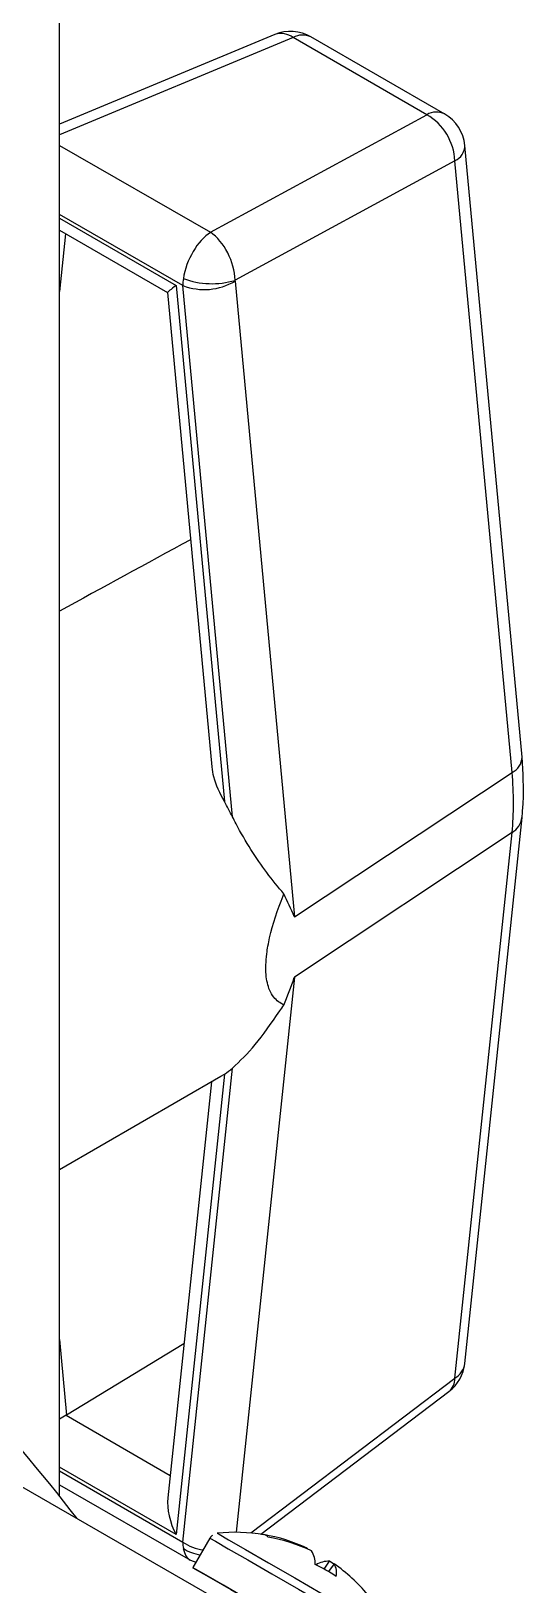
# Model space of a CAD drawing. Extents: x 11 to 120, y 2 to 94.
# Drawn here: x 24.289 to 25.045, y 77.095 to 79.481 of the extents above; entities that cross this region are included whole.
import ezdxf

# ---------------------------------------------------------------- set-up
doc = ezdxf.new("R2010")
doc.units = 0
doc.header["$MEASUREMENT"] = 0
doc.layers.add('OBJECT', color=7, linetype='CONTINUOUS')

msp = doc.modelspace()

# ---------------------------------------------------------------- linework, layer by layer
at = {"layer": 'OBJECT'}
for p, q in [((24.3324, 77.2312), (24.3324, 82.9713)), ((24.6631, 79.4761), (24.3324, 79.3384)), ((24.6909, 79.4714), (24.3324, 79.3222)), ((24.8962, 79.353), (24.6909, 79.4714)), ((24.9236, 79.354), (24.7183, 79.4725)), ((24.564, 79.1723), (24.8962, 79.353)), ((24.3324, 79.3059), (24.564, 79.1723)), ((25.0423, 78.3662), (24.9545, 79.3057)), ((24.9392, 79.2822), (24.6018, 79.0986)), ((25.0269, 78.3426), (24.9392, 79.2822)), ((24.5217, 79.0904), (24.3324, 79.1996)), ((24.3324, 79.194), (24.5115, 79.0906)), ((24.3324, 79.1754), (24.4983, 79.0797)), ((24.3417, 79.1701), (24.3324, 79.0812)), ((24.4983, 79.0797), (24.5663, 78.3513)), ((24.5115, 79.0906), (24.5855, 78.2978)), ((24.5978, 78.2744), (24.5217, 79.0904)), ((24.6018, 79.0972), (24.693, 78.1206)), ((24.693, 78.1206), (25.0269, 78.3426)), ((24.9545, 77.4349), (25.0422, 78.2732)), ((25.0269, 78.2504), (24.693, 78.0284)), ((24.9392, 77.4121), (25.0269, 78.2504)), ((24.693, 78.0284), (24.6037, 77.1754)), ((24.5217, 77.1604), (24.5978, 77.8884)), ((24.3324, 77.7329), (24.5802, 77.8759)), ((24.5655, 77.8675), (24.4986, 77.2282)), ((24.5855, 77.8792), (24.5115, 77.1719)), ((24.5801, 77.8761), (24.5855, 77.8792)), ((24.3324, 77.4716), (24.3432, 77.3556)), ((24.5234, 77.4649), (24.3432, 77.3556)), ((24.626, 77.1744), (24.9392, 77.4121)), ((24.6415, 77.1725), (24.9301, 77.3916)), ((24.3425, 77.3552), (24.5023, 77.2629)), ((24.6548, 77.0262), (24.2446, 77.2629)), ((24.5115, 77.1719), (24.3324, 77.2753)), ((24.3324, 77.2697), (24.5217, 77.1604)), ((24.3324, 77.2485), (24.5332, 77.1326)), ((24.5631, 77.1665), (24.537, 77.1212)), ((24.7123, 77.1509), (24.712, 77.1502)), ((24.5333, 77.1328), (24.5417, 77.1295)), ((24.7387, 77.1189), (24.7469, 77.1309)), ((24.7539, 77.1269), (24.7453, 77.115)), ((24.7534, 77.1263), (24.7469, 77.1309))]:
    msp.add_line(p, q, dxfattribs=at)
at = {"layer": 'OBJECT', "flags": 128}
for points in [[(24.5631, 77.1665), (24.5633, 77.1664), (24.5716, 77.1616), (24.5915, 77.1501), (24.6212, 77.133), (24.6582, 77.1116), (24.6992, 77.088), (24.7404, 77.0642), (24.7783, 77.0423), (24.8094, 77.0243), (24.8311, 77.0118), (24.8413, 77.0059), (24.842, 77.0055)], [(24.5745, 77.1739), (24.5772, 77.1724), (24.5919, 77.1639), (24.618, 77.1488), (24.6529, 77.1286), (24.6934, 77.1053), (24.7353, 77.0811), (24.7746, 77.0584), (24.8074, 77.0394), (24.8306, 77.0261), (24.8418, 77.0196), (24.8427, 77.0191)], [(24.6658, 77.0468), (24.659, 77.0507), (24.619, 77.0738), (24.5841, 77.094), (24.5574, 77.1094), (24.5412, 77.1187), (24.5371, 77.1211), (24.5454, 77.1163), (24.5653, 77.1048), (24.5951, 77.0876), (24.6321, 77.0663), (24.673, 77.0426), (24.7142, 77.0188), (24.7521, 76.997), (24.7833, 76.979), (24.8049, 76.9665), (24.8151, 76.9606), (24.813, 76.9618), (24.813, 76.9618)]]:
    msp.add_lwpolyline(points, dxfattribs=at)
at = {"layer": 'OBJECT'}
for centre, radius, start, end in [((24.6871, 79.4184), 0.0625, 60.0027, 112.599), ((24.6726, 79.4475), 0.0301, 52.6115, 108.492), ((24.7056, 79.4463), 0.0291, 64.1049, 120.3465), ((24.9109, 79.3279), 0.0291, 64.1049, 120.3465), ((24.8526, 79.278), 0.0867, 2.7369, 59.8423), ((24.8923, 79.2999), 0.0625, 5.333, 60.0027), ((24.9285, 79.3059), 0.026, 294.2221, 359.6148), ((24.5663, 79.2179), 0.1245, 249.3607, 286.5521), ((24.5546, 79.1778), 0.0934, 249.3751, 300.3753), ((25.0162, 78.3663), 0.026, 294.2226, 359.614), ((24.0197, 77.9853), 0.6464, 26.5711, 28.915), ((25.0108, 78.2777), 0.0317, 300.4889, 351.8292), ((24.5159, 77.9853), 0.1268, 303.2754, 310.2183), ((22.4549, 75.7432), 2.3957, 37.3524, 50.2358), ((24.8923, 77.4414), 0.0625, 307.2002, 354.0272), ((24.9231, 77.4394), 0.0317, 300.4904, 351.793), ((24.9138, 77.4111), 0.0254, 309.8639, 2.2971), ((24.6027, 76.913), 0.2624, 80.5142, 96.1668), ((24.6044, 76.9245), 0.2508, 64.5169, 80.4964), ((24.643, 77.1594), 0.0128, 42.7923, 77.2468), ((24.6091, 76.9153), 0.2564, 64.5402, 80.2857), ((24.5634, 77.2226), 0.0749, 236.0989, 261.7759), ((24.5558, 77.2009), 0.0603, 236.5002, 263.0083), ((24.6892, 77.1276), 0.0357, 357.7094, 32.564), ((24.5882, 76.8521), 0.3063, 56.5086, 63.4898), ((24.7453, 77.0952), 0.0358, 87.4645, 122.2963), ((24.7298, 77.1128), 0.0279, 349.1256, 30.3639), ((24.6118, 76.9202), 0.2508, 39.502, 55.4817)]:
    msp.add_arc(centre, radius, start, end, dxfattribs=at)
for centre, major_axis, ratio, start_param, end_param in [((24.5601, 79.1192), (0.0264, 0.0568), 0.494733, 0.654186, 2.106125), ((24.5601, 79.1192), (-0.0242, 0.0579), 0.586383, 4.118914, 5.570853), ((24.5655, 79.1161), (0.0302, 0.0547), 0.580255, 2.138818, 2.344941), ((24.5504, 79.1131), (0.0521, 0.0334), 0.049063, 2.381469, 3.116237), ((24.6067, 79.1005), (0.00266, 0.00708), 0.592096, 2.05235, 2.258474), ((26.9169, 79.6579), (4.0542, 2.011), 0.053878, 2.172204, 2.235026), ((24.6719, 78.4979), (-0.2542, 0.4311), 0.582405, 3.807567, 4.033905), ((24.3113, 77.3324), (0.0521, 0.0334), 0.049063, 0.897939, 1.12299), ((24.3069, 77.38), (0.0548, 0.0042), 0.631769, 5.369896, 5.387349), ((24.5504, 77.1943), (-0.0335, 0.0656), 0.609076, 0.753595, 1.602518), ((24.5655, 77.1861), (0.0315, 0.054), 0.564605, 2.358615, 2.564739), ((24.5601, 77.1892), (0.0254, 0.0574), 0.506157, 2.507893, 3.086563)]:
    msp.add_ellipse(centre, major_axis=major_axis, ratio=ratio, start_param=start_param, end_param=end_param, dxfattribs=at)
for points, knots in [([(25.0422, 78.2732), (25.0429, 78.2807), (25.0456, 78.3105), (25.0437, 78.3423), (25.0423, 78.3662)], [0, 0, 0, 0, 0.251372, 1, 1, 1, 1]), ([(24.5855, 78.2978), (24.5789, 78.3104), (24.5696, 78.3281), (24.5674, 78.3461), (24.5668, 78.3513)], [0, 0, 0, 0, 0.711482, 1, 1, 1, 1]), ([(24.6767, 78.1562), (24.668, 78.1667), (24.643, 78.1965), (24.6157, 78.2397), (24.5997, 78.2709), (24.5978, 78.2744)], [0, 0, 0, 0, 0.324577, 0.922742, 1, 1, 1, 1]), ([(24.6767, 77.9852), (24.6712, 77.9885), (24.6627, 77.9937), (24.6535, 78.0097), (24.6483, 78.0308), (24.6493, 78.06), (24.6569, 78.1015), (24.6675, 78.1333), (24.6763, 78.1551), (24.6767, 78.1562)], [0, 0, 0, 0, 0.190457, 0.293194, 0.446602, 0.600717, 0.707922, 0.98553, 1, 1, 1, 1]), ([(24.693, 78.1206), (24.6929, 78.1208), (24.688, 78.1324), (24.6823, 78.1444), (24.6767, 78.1562)], [0, 0, 0, 0, 0.017275, 1, 1, 1, 1]), ([(24.6767, 77.9852), (24.6823, 77.9991), (24.688, 78.0134), (24.6929, 78.0282), (24.693, 78.0284)], [0, 0, 0, 0, 0.98272, 1, 1, 1, 1]), ([(24.5978, 77.8884), (24.6095, 77.8995), (24.6333, 77.922), (24.6589, 77.96), (24.6747, 77.9822), (24.6767, 77.9852)], [0, 0, 0, 0, 0.454626, 0.927986, 1, 1, 1, 1]), ([(24.5671, 77.1707), (24.5664, 77.1702), (24.5648, 77.1692), (24.5639, 77.1674), (24.5634, 77.1665)], [0, 0, 0, 0, 0.438598, 1, 1, 1, 1])]:
    msp.add_open_spline(points, degree=3, knots=knots, dxfattribs=at)

doc.saveas('drawing.dxf')
